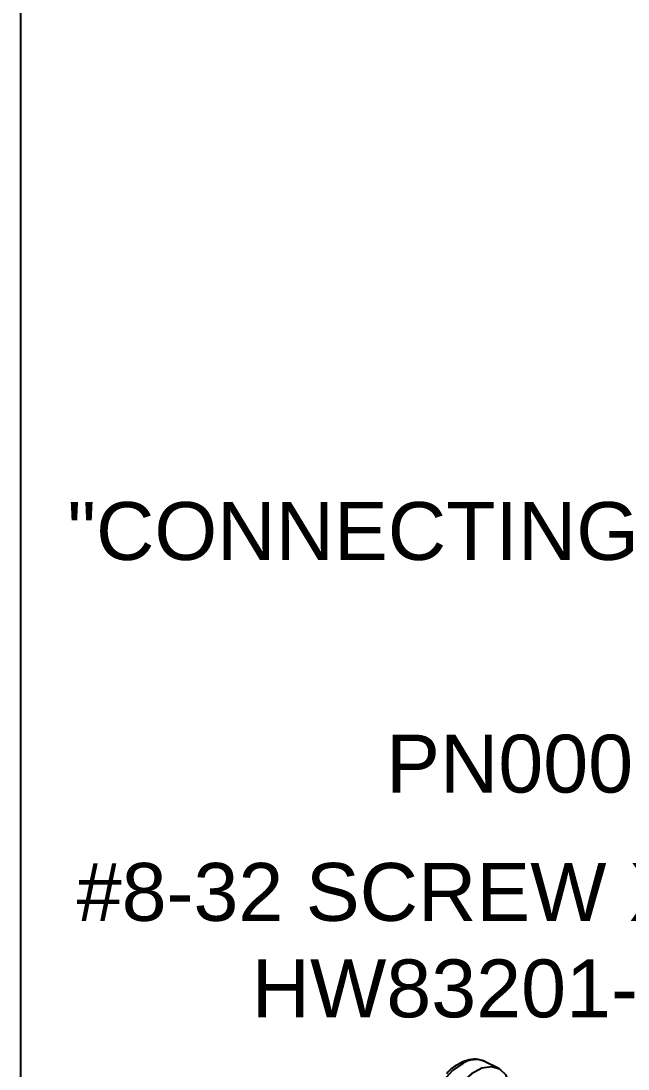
# Model space of a CAD drawing. Extents: x 0 to 10.8, y -12.5 to 0.
# Drawn here: x 0 to 1.973, y -8.081 to -4.677 of the extents above; entities that cross this region are included whole.
import ezdxf
from ezdxf import colors
from ezdxf.entities.mleader import LeaderData, LeaderLine
from ezdxf.math import Vec2, Vec3

# ---------------------------------------------------------------- set-up
doc = ezdxf.new("R2010")
doc.units = 0
doc.header["$LTSCALE"] = 0.5
doc.header["$MEASUREMENT"] = 0
doc.layers.add('FAB DWG', color=221, linetype='CONTINUOUS')
doc.layers.add('Hardware', color=242, linetype='CONTINUOUS')
doc.layers.add('Text-Unprinted', color=131, linetype='CONTINUOUS', plot=False)
doc.styles.get("Standard").update_dxf_attribs({"font": 'arial.ttf'})

msp = doc.modelspace()

# ---------------------------------------------------------------- linework, layer by layer
at = {"layer": 'Hardware', "transparency": 16777216}
msp.add_line((1.5537, -8.0792), (1.5071, -8.0562), dxfattribs=at)
at = {"layer": 'Hardware', "transparency": 16777216, "flags": 128}
for points in [[(1.436, -8.0629), (1.403, -8.0861), (1.3725, -8.1189), (1.3472, -8.1584), (1.3293, -8.201), (1.3206, -8.2431), (1.3216, -8.2809), (1.3324, -8.3109), (1.3496, -8.3291)], [(1.5865, -8.1893), (1.5893, -8.1704), (1.5882, -8.1319), (1.5772, -8.1012), (1.5572, -8.0811), (1.53, -8.0734), (1.498, -8.0787), (1.4641, -8.0966), (1.4313, -8.1255), (1.4025, -8.1628), (1.3802, -8.2052), (1.3665, -8.249), (1.3625, -8.2902), (1.3686, -8.3252), (1.3843, -8.3509), (1.4082, -8.3649), (1.4381, -8.3662), (1.4714, -8.3544), (1.4714, -8.3544)]]:
    msp.add_lwpolyline(points, dxfattribs=at)
at = {"layer": 'Hardware', "transparency": 16777216}
msp.add_arc((1.4779, -8.1255), 0.0752, 67.1137, 123.7615, dxfattribs=at)
msp.add_open_spline([(1.5057, -8.0559), (1.4972, -8.053), (1.4797, -8.0468), (1.4493, -8.0514), (1.4181, -8.0661), (1.395, -8.0822), (1.3844, -8.0948), (1.383, -8.0965)], degree=3, knots=[0, 0, 0, 0, 0.219616, 0.4544, 0.701927, 0.960904, 1, 1, 1, 1], dxfattribs=at)
at = {"layer": 'Text-Unprinted', "ltscale": 0.5, "transparency": 16777216}
msp.add_lwpolyline([(0, 0), (10.7627, 0), (10.7627, -12.3857), (0, -12.3857)], close=True, dxfattribs=at)

# ---------------------------------------------------------------- leaders
at = {"layer": 'FAB DWG', "transparency": 16777216}
ml = msp.add_multileader_mtext('Standard', dxfattribs=at)
ml.set_content('BK00664\\P"CONNECTING BRACKET"', color=256)
ml.set_leader_properties()
ml.build(insert=Vec2(0, 0))
ml.multileader.update_dxf_attribs({"dogleg_length": 0.36, "arrow_head_size": 0.35})
ctx = ml.context
ctx.base_point, ctx.char_height, ctx.arrow_head_size, ctx.landing_gap_size, ctx.plane_origin = Vec3(0.0848, -6.0215), 0.188, 0.35, 0.09, Vec3(5.6273, 5.7538)
ctx.text_align_type = 2
notes = []
notes.append((ctx, [(0, (1, 1, 0), (3.8658, -6.0215), (-1, 0), 0.36, [(0, [(5.1785, -6.5842)], 0, [])])]))
ctx.mtext.insert, ctx.mtext.alignment, ctx.mtext.flow_direction = Vec3(3.4158, -5.9259), 3, 5
ml = msp.add_multileader_mtext('Standard', dxfattribs=at)
ml.set_content('PN00014 (X4)', color=256)
ml.set_leader_properties()
ml.build(insert=Vec2(0, 0))
ml.multileader.update_dxf_attribs({"dogleg_length": 0.36, "arrow_head_size": 0.35})
ctx = ml.context
ctx.base_point, ctx.char_height, ctx.arrow_head_size, ctx.landing_gap_size, ctx.plane_origin = Vec3(1.1266, -7.1166), 0.188, 0.35, 0.09, Vec3(8.5938, 4.4084)
ctx.text_align_type = 2
notes.append((ctx, [(0, (1, 1, 0), (3.3011, -7.1166), (-1, 0), 0.36, [(0, [(4.7975, -8.916)], 0, [])])]))
ctx.mtext.insert, ctx.mtext.alignment, ctx.mtext.flow_direction = Vec3(2.8511, -6.995), 3, 5
ml = msp.add_multileader_mtext('Standard', dxfattribs=at)
ml.set_content('#8-32 SCREW X2\\PHW83201-00', color=256)
ml.set_leader_properties()
ml.build(insert=Vec2(0, 0))
ml.multileader.update_dxf_attribs({"dogleg_length": 0.36, "arrow_head_size": 0.35})
ctx = ml.context
ctx.base_point, ctx.char_height, ctx.arrow_head_size, ctx.landing_gap_size, ctx.plane_origin = Vec3(0.1075, -7.5074), 0.188, 0.35, 0.09, Vec3(9.9528, 2.6729)
ctx.text_align_type = 2
notes.append((ctx, [(0, (1, 1, 0), (2.7475, -7.5074), (-1, 0), 0.36, [(0, [(3.3879, -7.8102)], 0, [])])]))
ctx.mtext.insert, ctx.mtext.alignment, ctx.mtext.flow_direction = Vec3(2.2975, -7.4117), 3, 5
for ctx, leaders in notes:
    for number, flags, end, landing, length, lines in leaders:
        leader = LeaderData()
        leader.index, (leader.has_last_leader_line, leader.has_dogleg_vector, leader.attachment_direction) = number, flags
        leader.last_leader_point, leader.dogleg_vector, leader.dogleg_length = Vec3(end), Vec3(landing), length
        for number, points, colour, breaks in lines:
            line = LeaderLine()
            line.index, line.vertices, line.color, line.breaks = number, Vec3.list(points), colors.encode_raw_color(colour), breaks
            leader.lines.append(line)
        ctx.leaders.append(leader)

doc.saveas('drawing.dxf')
